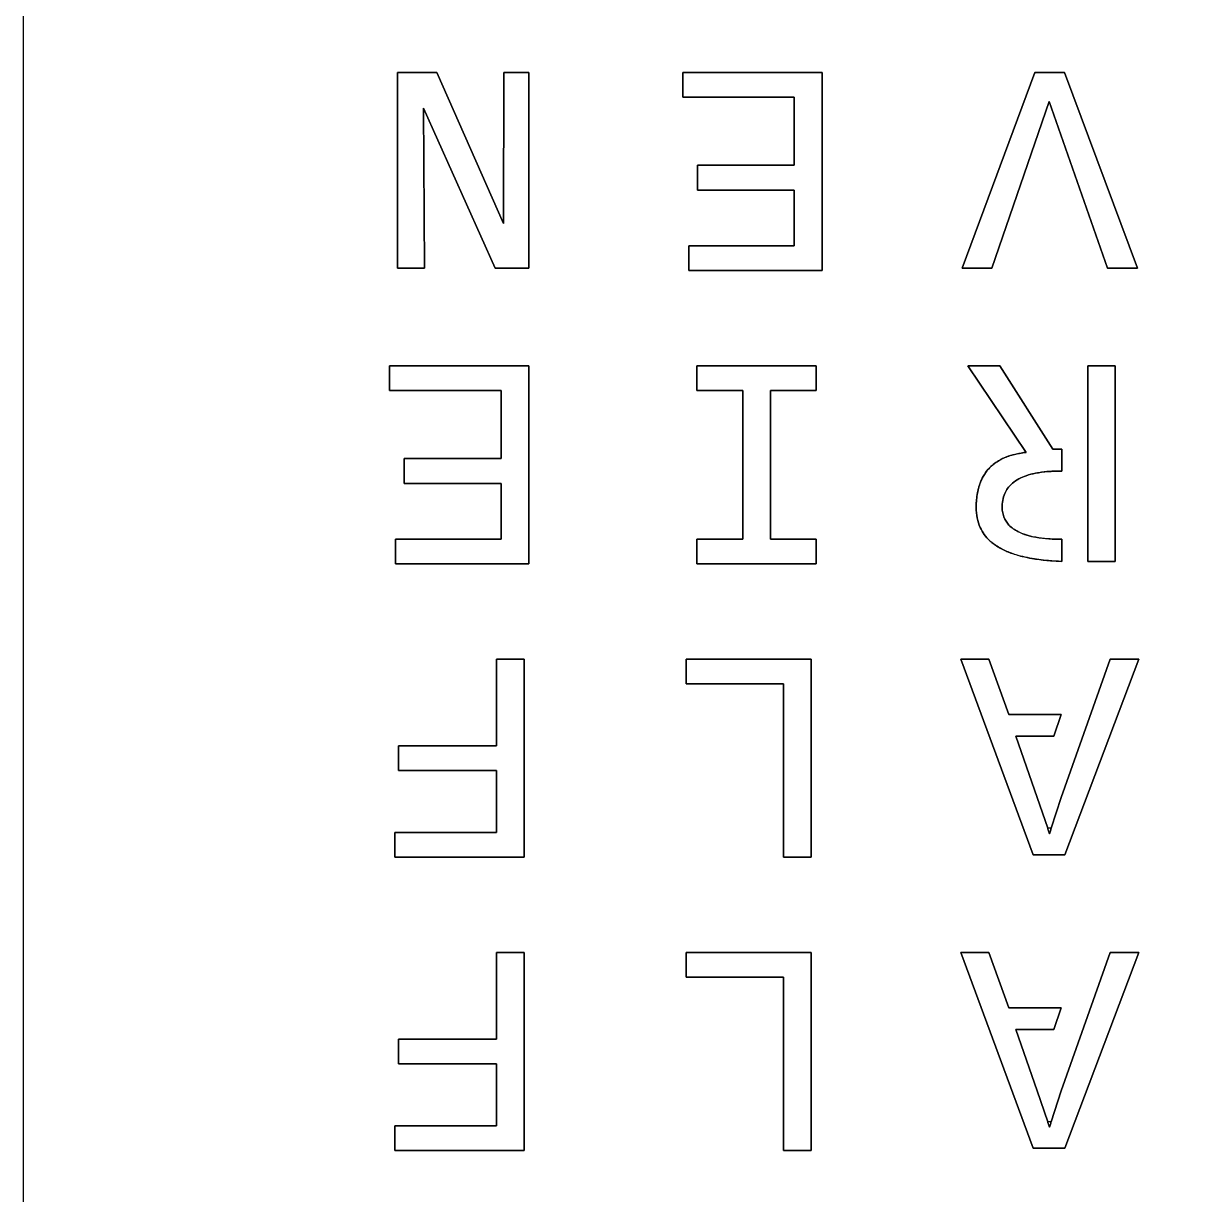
# Model space of a CAD drawing. Header units: millimetres. Extents: x -500 to 0, y -500 to 0.
# Drawn here: x -500 to -367.4, y -266.2 to -133.1 of the extents above; entities that cross this region are included whole.
import ezdxf

# ---------------------------------------------------------------- set-up
doc = ezdxf.new("R2010")
doc.units = ezdxf.units.MM
doc.layers.get('0').update_dxf_attribs({"color": 70})

msp = doc.modelspace()

# ---------------------------------------------------------------- linework, layer by layer
for points in [[(-500, 0), (0, 0), (0, -500), (-500, -500)], [(0, 0), (0, -500), (-500, -500), (-500, 0)], [(0, -500), (-500, -500), (-500, 0), (0, 0)], [(-445.41, -155.81), (-453, -138.64), (-457.46, -138.64), (-457.46, -160.89), (-454.42, -160.89), (-454.52, -142.72), (-446.38, -160.89), (-442.55, -160.89), (-442.55, -138.64), (-445.39, -138.64)], [(-453, -138.64), (-445.41, -155.81), (-445.39, -138.64), (-442.55, -138.64), (-442.55, -160.89), (-446.38, -160.89), (-454.52, -142.72), (-454.42, -160.89), (-457.46, -160.89), (-457.46, -138.64)], [(-445.39, -138.64), (-445.41, -155.81), (-453, -138.64), (-457.46, -138.64), (-457.46, -160.89), (-454.42, -160.89), (-454.52, -142.72), (-446.38, -160.89), (-442.55, -160.89), (-442.55, -138.64)], [(-409.22, -161.15), (-409.22, -138.64), (-425.05, -138.64), (-425.05, -141.46), (-412.37, -141.46), (-412.37, -149.19), (-423.39, -149.19), (-423.39, -152.01), (-412.37, -152.01), (-412.37, -158.34), (-424.38, -158.34), (-424.38, -161.15)], [(-409.22, -138.64), (-409.22, -161.15), (-424.38, -161.15), (-424.38, -158.34), (-412.37, -158.34), (-412.37, -152.01), (-423.39, -152.01), (-423.39, -149.19), (-412.37, -149.19), (-412.37, -141.46), (-425.05, -141.46), (-425.05, -138.64)], [(-423.39, -149.19), (-412.37, -149.19), (-412.37, -141.46), (-425.05, -141.46), (-425.05, -138.64), (-409.22, -138.64), (-409.22, -161.15), (-424.38, -161.15), (-424.38, -158.34), (-412.37, -158.34), (-412.37, -152.01), (-423.39, -152.01)], [(-381.65, -138.64), (-385.04, -138.64), (-393.3, -160.89), (-389.92, -160.89), (-383.4, -141.96), (-376.77, -160.89), (-373.38, -160.89)], [(-385.04, -138.64), (-381.65, -138.64), (-373.38, -160.89), (-376.77, -160.89), (-383.4, -141.96), (-389.92, -160.89), (-393.3, -160.89)], [(-389.92, -160.89), (-393.3, -160.89), (-385.04, -138.64), (-381.65, -138.64), (-373.38, -160.89), (-376.77, -160.89), (-383.4, -141.96)], [(-442.55, -194.49), (-442.55, -171.98), (-458.38, -171.98), (-458.38, -174.79), (-445.71, -174.79), (-445.71, -182.53), (-456.72, -182.53), (-456.72, -185.34), (-445.71, -185.34), (-445.71, -191.67), (-457.71, -191.67), (-457.71, -194.49)], [(-442.55, -171.98), (-442.55, -194.49), (-457.71, -194.49), (-457.71, -191.67), (-445.71, -191.67), (-445.71, -185.34), (-456.72, -185.34), (-456.72, -182.53), (-445.71, -182.53), (-445.71, -174.79), (-458.38, -174.79), (-458.38, -171.98)], [(-456.72, -182.53), (-445.71, -182.53), (-445.71, -174.79), (-458.38, -174.79), (-458.38, -171.98), (-442.55, -171.98), (-442.55, -194.49), (-457.71, -194.49), (-457.71, -191.67), (-445.71, -191.67), (-445.71, -185.34), (-456.72, -185.34)], [(-423.45, -194.49), (-409.88, -194.49), (-409.88, -191.67), (-415.09, -191.67), (-415.09, -174.79), (-409.88, -174.79), (-409.88, -171.98), (-423.45, -171.98), (-423.45, -174.79), (-418.24, -174.79), (-418.24, -191.67), (-423.45, -191.67)], [(-409.88, -194.49), (-423.45, -194.49), (-423.45, -191.67), (-418.24, -191.67), (-418.24, -174.79), (-423.45, -174.79), (-423.45, -171.98), (-409.88, -171.98), (-409.88, -174.79), (-415.09, -174.79), (-415.09, -191.67), (-409.88, -191.67)], [(-423.45, -191.67), (-418.24, -191.67), (-418.24, -174.79), (-423.45, -174.79), (-423.45, -171.98), (-409.88, -171.98), (-409.88, -174.79), (-415.09, -174.79), (-415.09, -191.67), (-409.88, -191.67), (-409.88, -194.49), (-423.45, -194.49)], [(-392.63, -171.98), (-386.03, -181.82)], [(-389, -171.98), (-392.63, -171.98)], [(-382.97, -181.46), (-389, -171.98)], [(-375.89, -171.98), (-379.01, -171.98), (-379.01, -194.22), (-375.89, -194.22)], [(-379.01, -171.98), (-375.89, -171.98), (-375.89, -194.22), (-379.01, -194.22)], [(-379.01, -194.22), (-375.89, -194.22), (-375.89, -171.98), (-379.01, -171.98)], [(-381.98, -181.46), (-382.97, -181.46)], [(-381.98, -194.2), (-381.98, -191.69)], [(-446.24, -217.97), (-446.24, -225.01), (-457.78, -225.01), (-457.78, -227.82), (-443.08, -227.82), (-443.08, -205.31), (-446.24, -205.31), (-446.24, -215.16), (-457.38, -215.16), (-457.38, -217.97)], [(-446.24, -225.01), (-446.24, -217.97), (-457.38, -217.97), (-457.38, -215.16), (-446.24, -215.16), (-446.24, -205.31), (-443.08, -205.31), (-443.08, -227.82), (-457.78, -227.82), (-457.78, -225.01)], [(-446.24, -205.31), (-443.08, -205.31), (-443.08, -227.82), (-457.78, -227.82), (-457.78, -225.01), (-446.24, -225.01), (-446.24, -217.97), (-457.38, -217.97), (-457.38, -215.16), (-446.24, -215.16)], [(-410.46, -227.82), (-410.46, -205.31), (-424.68, -205.31), (-424.68, -208.12), (-413.61, -208.12), (-413.61, -227.82)], [(-410.46, -205.31), (-410.46, -227.82), (-413.61, -227.82), (-413.61, -208.12), (-424.68, -208.12), (-424.68, -205.31)], [(-424.68, -208.12), (-424.68, -205.31), (-410.46, -205.31), (-410.46, -227.82), (-413.61, -227.82), (-413.61, -208.12)], [(-383.57, -224.53), (-384.78, -221.04), (-387.19, -214.07), (-382.88, -214.07), (-382.04, -211.61), (-387.99, -211.61), (-390.26, -205.31), (-393.46, -205.31), (-385.21, -227.56), (-381.62, -227.56), (-373.22, -205.31), (-376.45, -205.31), (-382.04, -221.04), (-383.17, -224.53)], [(-393.46, -205.31), (-385.21, -227.56)], [(-390.26, -205.31), (-393.46, -205.31)], [(-387.99, -211.61), (-390.26, -205.31)], [(-376.45, -205.31), (-382.04, -221.04)], [(-381.62, -227.56), (-373.22, -205.31)], [(-373.22, -205.31), (-376.45, -205.31)], [(-382.04, -211.61), (-387.99, -211.61)], [(-382.88, -214.07), (-382.04, -211.61)], [(-387.19, -214.07), (-382.88, -214.07)], [(-384.78, -221.04), (-387.19, -214.07)], [(-383.57, -224.53), (-384.78, -221.04)], [(-382.04, -221.04), (-383.17, -224.53)], [(-385.21, -227.56), (-381.62, -227.56)], [(-446.24, -251.3), (-446.24, -258.34), (-457.78, -258.34), (-457.78, -261.15), (-443.08, -261.15), (-443.08, -238.64), (-446.24, -238.64), (-446.24, -248.49), (-457.38, -248.49), (-457.38, -251.3)], [(-446.24, -258.34), (-446.24, -251.3), (-457.38, -251.3), (-457.38, -248.49), (-446.24, -248.49), (-446.24, -238.64), (-443.08, -238.64), (-443.08, -261.15), (-457.78, -261.15), (-457.78, -258.34)], [(-446.24, -238.64), (-443.08, -238.64), (-443.08, -261.15), (-457.78, -261.15), (-457.78, -258.34), (-446.24, -258.34), (-446.24, -251.3), (-457.38, -251.3), (-457.38, -248.49), (-446.24, -248.49)], [(-410.46, -261.15), (-410.46, -238.64), (-424.68, -238.64), (-424.68, -241.46), (-413.61, -241.46), (-413.61, -261.15)], [(-410.46, -238.64), (-410.46, -261.15), (-413.61, -261.15), (-413.61, -241.46), (-424.68, -241.46), (-424.68, -238.64)], [(-424.68, -241.46), (-424.68, -238.64), (-410.46, -238.64), (-410.46, -261.15), (-413.61, -261.15), (-413.61, -241.46)], [(-383.57, -257.87), (-384.78, -254.37), (-387.19, -247.4), (-382.88, -247.4), (-382.04, -244.94), (-387.99, -244.94), (-390.26, -238.64), (-393.46, -238.64), (-385.21, -260.89), (-381.62, -260.89), (-373.22, -238.64), (-376.45, -238.64), (-382.04, -254.37), (-383.17, -257.87)], [(-393.46, -238.64), (-385.21, -260.89)], [(-390.26, -238.64), (-393.46, -238.64)], [(-387.99, -244.94), (-390.26, -238.64)], [(-376.45, -238.64), (-382.04, -254.37)], [(-381.62, -260.89), (-373.22, -238.64)], [(-373.22, -238.64), (-376.45, -238.64)], [(-382.04, -244.94), (-387.99, -244.94)], [(-382.88, -247.4), (-382.04, -244.94)], [(-387.19, -247.4), (-382.88, -247.4)], [(-384.78, -254.37), (-387.19, -247.4)], [(-383.57, -257.87), (-384.78, -254.37)], [(-382.04, -254.37), (-383.17, -257.87)], [(-385.21, -260.89), (-381.62, -260.89)]]:
    msp.add_lwpolyline(points, close=True)
for points in [[(-381.98, -183.95), (-381.98, -181.46), (-381.98, -183.95, 0.01285), (-382.05, -183.94, 0.010334), (-382.13, -183.94, 0.00647), (-382.29, -183.95), (-382.61, -183.95, 0.009835), (-383.24, -183.98), (-383.32, -183.98, 0.02523), (-384.65, -184.14, 0.004262), (-385.03, -184.21, 0.030046), (-386.02, -184.47, 0.040772), (-386.84, -184.83, 0.05263), (-387.58, -185.33, 0.100246), (-388.37, -186.32, 0.058631), (-388.64, -187.06, 0.051441), (-388.75, -187.9, -0.051965), (-388.64, -187.06, -0.061096), (-388.37, -186.32, -0.100005), (-387.58, -185.33, -0.055535), (-386.84, -184.83, -0.037588), (-386.02, -184.47, -0.034885), (-384.96, -184.19), (-384.8, -184.16, -0.007812), (-384.62, -184.13, -0.026707), (-383.19, -183.98, -0.01195), (-382.23, -183.95), (-381.98, -183.95), (-381.98, -181.46), (-382.97, -181.46), (-389, -171.98), (-392.63, -171.98), (-386.03, -181.82), (-386.27, -181.85, 0.032262), (-387.46, -182.08, 0.0442), (-388.6, -182.48), (-389.02, -182.69, 0.0724), (-390.15, -183.55)], [(-383.19, -183.98, 0.026707), (-384.62, -184.13), (-384.96, -184.19, 0.034885), (-386.02, -184.47)], [(-391.21, -185.22, 0.053338), (-391.59, -186.62)], [(-388.37, -186.32, -0.100246), (-387.58, -185.33)], [(-391.25, -190.35, -0.060135), (-391.59, -189.27, -0.051462), (-391.7, -188.07)], [(-388.55, -189.16, 0.098824), (-387.97, -190.08)], [(-387.92, -193.19, 0.032778), (-386.47, -193.64, 0.017387), (-385.36, -193.87, 0.019879), (-383.67, -194.09, 0.014401), (-381.98, -194.2), (-381.98, -191.69), (-382.34, -191.69, -0.017236), (-383.63, -191.63, -0.023434), (-384.9, -191.47), (-385.03, -191.45, -0.028059), (-386.02, -191.2, -0.042481), (-386.95, -190.82)], [(-389.01, -192.67, -0.057523), (-390.15, -191.85)]]:
    msp.add_lwpolyline(points, format="xyb")
for points in [[(-386.03, -181.82), (-386.11, -181.83), (-386.27, -181.85, 0.032262), (-387.46, -182.08, 0.012835), (-387.54, -182.09, 0.043133), (-388.6, -182.48, 0.018749), (-389.02, -182.69, 0.0724), (-390.15, -183.55, 0.050369), (-390.76, -184.33, 0.045582), (-391.21, -185.22, 0.053338), (-391.59, -186.62, 0.022957), (-391.67, -187.34, 0.01654), (-391.68, -187.43, 0.014526), (-391.7, -188.07), (-391.7, -187.98, -0.038046), (-391.58, -186.57, -0.026493), (-391.43, -185.89, -0.016694), (-391.33, -185.55, -0.015151), (-391.3, -185.46, -0.017218), (-391.26, -185.34, -0.014468), (-391.21, -185.22, -0.048109), (-390.76, -184.33, -0.053781), (-390.15, -183.55, -0.048803), (-389.43, -182.94), (-389.33, -182.88, -0.037593), (-388.6, -182.48, -0.048676), (-387.34, -182.05), (-387.18, -182.01, -0.011807), (-386.9, -181.95, -0.013394), (-386.79, -181.93, -0.018483)], [(-391.7, -188.07, 0.050398), (-391.59, -189.27, 0.057206), (-391.25, -190.35, 0.10023), (-390.15, -191.85, 0.054755), (-389.1, -192.62, 0.0218), (-388.52, -192.93, 0.010832), (-388.44, -192.96, 0.018071), (-388.31, -193.02, 0.010869), (-387.92, -193.19, 0.032778), (-386.47, -193.64, 0.017387), (-385.36, -193.87, 0.019879), (-383.67, -194.09, 0.014401), (-381.98, -194.2, -0.013948), (-383.49, -194.11), (-383.77, -194.09, -0.026793), (-385.87, -193.78, -0.019543), (-386.91, -193.52, -0.02257), (-387.92, -193.19, -0.020805), (-388.52, -192.93), (-388.74, -192.82, -0.015295), (-388.93, -192.72, -0.012201), (-389.01, -192.67, -0.057523), (-390.15, -191.85, -0.049822), (-390.78, -191.15, -0.051548), (-391.25, -190.35, -0.060135), (-391.59, -189.27, -0.051462)], [(-381.98, -191.69), (-382.34, -191.69, -0.017236), (-383.63, -191.63, -0.023434), (-384.9, -191.47, -0.016979), (-385.03, -191.45, -0.028059), (-386.02, -191.2, -0.042481), (-386.95, -190.82, -0.038767), (-387.49, -190.5, -0.045385), (-387.97, -190.08, -0.098627), (-388.55, -189.16, -0.053792), (-388.71, -188.54, -0.043393), (-388.75, -187.9, 0.043839), (-388.71, -188.54, 0.05372), (-388.55, -189.16, 0.098824), (-387.97, -190.08, 0.049638), (-387.49, -190.5, 0.036024), (-386.95, -190.82, 0.045256), (-385.95, -191.22, 0.030856), (-384.9, -191.47, 0.025421), (-383.44, -191.65), (-383.08, -191.67, 0.007152), (-382.53, -191.69, 0.000582), (-382.39, -191.69)], [(-383.37, -225.18, 0.004562), (-383.29, -224.92, 0.002784), (-383.17, -224.53, -0.002721), (-383.29, -224.92, -0.00707), (-383.37, -225.18, -0.00707), (-383.45, -224.92, -0.002721), (-383.57, -224.53, 0.002784), (-383.45, -224.92, 0.004562)], [(-383.37, -258.51, 0.004562), (-383.29, -258.25, 0.002784), (-383.17, -257.87, -0.002721), (-383.29, -258.25, -0.00707), (-383.37, -258.51, -0.00707), (-383.45, -258.25, -0.002721), (-383.57, -257.87, 0.002784), (-383.45, -258.25, 0.004562)]]:
    msp.add_lwpolyline(points, format="xyb", close=True)

doc.saveas('drawing.dxf')
